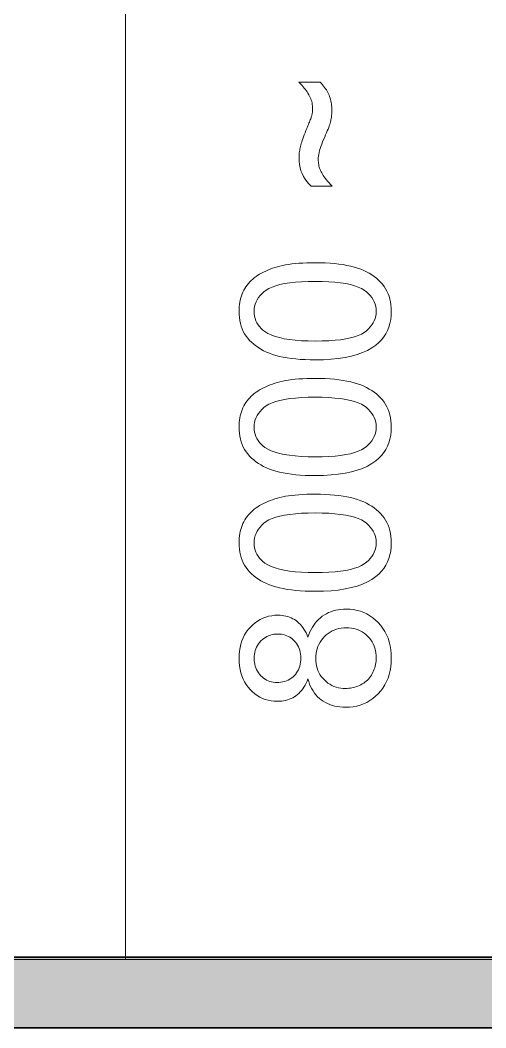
# Model space of a CAD drawing. Extents: x 23 to 417, y 3 to 294.
# Drawn here: x 207 to 210.13, y 9.76 to 16.53 of the extents above; entities that cross this region are included whole.
import ezdxf

# ---------------------------------------------------------------- set-up
doc = ezdxf.new("R2010")
doc.units = 0

msp = doc.modelspace()

# ---------------------------------------------------------------- linework, layer by layer
at = {"color": 7, "lineweight": 13}
for p, q in [((207.7112, 10.2218), (207.7112, 50.2218)), ((176.422, 10.2218), (230.7576, 10.2218))]:
    msp.add_line(p, q, dxfattribs=at)
at = {"color": 7, "lineweight": 35}
for p, q in [((30.2375, 10.2375), (409.7625, 10.2375)), ((410.2375, 9.7625), (29.7625, 9.7625))]:
    msp.add_line(p, q, dxfattribs=at)
at = {"color": 7, "lineweight": 13}
for points in [[(209.0959, 15.4131), (208.9561, 15.4131), (208.9405, 15.428), (208.9266, 15.4438), (208.9143, 15.4605), (208.9037, 15.4782), (208.8947, 15.4967), (208.8873, 15.5161), (208.8816, 15.5364), (208.8775, 15.5576), (208.875, 15.5797), (208.8742, 15.6027), (208.8743, 15.611), (208.8747, 15.6193), (208.8753, 15.6277), (208.8761, 15.6361), (208.8772, 15.6447), (208.8785, 15.6533), (208.8801, 15.662), (208.8819, 15.6708), (208.8839, 15.6797), (208.8861, 15.6887), (208.8888, 15.6981), (208.8919, 15.7082), (208.8954, 15.7191), (208.8995, 15.7308), (208.904, 15.7433), (208.9089, 15.7565), (208.9144, 15.7704), (208.9203, 15.7852), (208.9267, 15.8007), (208.9335, 15.8169), (208.9374, 15.8261), (208.9409, 15.8348), (208.9442, 15.8431), (208.9472, 15.8508), (208.9499, 15.8581), (208.9524, 15.8649), (208.9546, 15.8713), (208.9565, 15.8772), (208.9581, 15.8826), (208.9595, 15.8875), (208.9606, 15.8922), (208.9617, 15.897), (208.9626, 15.9017), (208.9634, 15.9064), (208.9641, 15.9111), (208.9646, 15.9159), (208.9651, 15.9206), (208.9654, 15.9254), (208.9655, 15.9302), (208.9656, 15.9349), (208.9653, 15.9438), (208.9646, 15.9528), (208.9632, 15.9618), (208.9613, 15.9709), (208.959, 15.98), (208.956, 15.9892), (208.9526, 15.9985), (208.9486, 16.0078), (208.9441, 16.0172), (208.939, 16.0267), (208.9335, 16.0361), (208.9278, 16.0452), (208.9218, 16.0542), (208.9155, 16.0629), (208.909, 16.0714), (208.9022, 16.0798), (208.8951, 16.0879), (208.8877, 16.0958), (208.8801, 16.1035), (208.8722, 16.1109), (209.0168, 16.1109), (209.0247, 16.1022), (209.0322, 16.0934), (209.0393, 16.0846), (209.0459, 16.0758), (209.0521, 16.067), (209.0578, 16.0582), (209.063, 16.0493), (209.0679, 16.0404), (209.0722, 16.0315), (209.0761, 16.0226), (209.0796, 16.0135), (209.0827, 16.0043), (209.0855, 15.9948), (209.0879, 15.985), (209.0899, 15.9751), (209.0916, 15.9649), (209.0929, 15.9545), (209.0938, 15.9439), (209.0943, 15.9331), (209.0945, 15.922), (209.0944, 15.9138), (209.0941, 15.9058), (209.0937, 15.8978), (209.093, 15.8898), (209.0921, 15.882), (209.0911, 15.8742), (209.0899, 15.8665), (209.0884, 15.8589), (209.0868, 15.8513), (209.085, 15.8439), (209.0828, 15.836), (209.0801, 15.8273), (209.0769, 15.8176), (209.0731, 15.8071), (209.0688, 15.7958), (209.0639, 15.7835), (209.0586, 15.7704), (209.0527, 15.7565), (209.0462, 15.7416), (209.0393, 15.7259), (209.0324, 15.71), (209.0263, 15.6946), (209.0208, 15.6798), (209.0161, 15.6655), (209.0122, 15.6518), (209.0089, 15.6386), (209.0064, 15.6259), (209.0046, 15.6138), (209.0035, 15.6022), (209.0031, 15.5911), (209.0033, 15.5825), (209.0039, 15.5739), (209.0048, 15.5654), (209.0061, 15.557), (209.0078, 15.5488), (209.0099, 15.5406), (209.0123, 15.5325), (209.0151, 15.5246), (209.0183, 15.5167), (209.0219, 15.5089), (209.026, 15.5011), (209.0309, 15.4928), (209.0364, 15.4841), (209.0427, 15.4751), (209.0498, 15.4657), (209.0575, 15.4559), (209.066, 15.4458), (209.0753, 15.4353), (209.0852, 15.4244)], [(208.9827, 14.2467), (208.9479, 14.247), (208.9145, 14.2481), (208.8825, 14.25), (208.8519, 14.2525), (208.8226, 14.2558), (208.7948, 14.2598), (208.7683, 14.2646), (208.7432, 14.27), (208.7195, 14.2762), (208.6972, 14.2832), (208.6761, 14.2908), (208.6559, 14.2992), (208.6368, 14.3083), (208.6186, 14.318), (208.6014, 14.3285), (208.5853, 14.3397), (208.5701, 14.3516), (208.5559, 14.3643), (208.5426, 14.3776), (208.5304, 14.3916), (208.5193, 14.4064), (208.5093, 14.4219), (208.5005, 14.4381), (208.4929, 14.4551), (208.4864, 14.4729), (208.4811, 14.4914), (208.477, 14.5106), (208.4741, 14.5306), (208.4723, 14.5513), (208.4718, 14.5727), (208.4721, 14.5886), (208.4731, 14.6041), (208.4747, 14.6192), (208.4769, 14.634), (208.4799, 14.6483), (208.4834, 14.6622), (208.4876, 14.6757), (208.4925, 14.6889), (208.498, 14.7016), (208.5042, 14.7139), (208.5109, 14.7259), (208.5183, 14.7374), (208.5262, 14.7485), (208.5347, 14.7591), (208.5437, 14.7694), (208.5533, 14.7792), (208.5636, 14.7886), (208.5743, 14.7975), (208.5857, 14.8061), (208.5976, 14.8142), (208.6101, 14.8219), (208.6231, 14.8293), (208.6366, 14.8364), (208.6507, 14.8431), (208.6653, 14.8495), (208.6804, 14.8555), (208.6961, 14.8612), (208.7123, 14.8666), (208.729, 14.8716), (208.7463, 14.8763), (208.7645, 14.8806), (208.7838, 14.8844), (208.8044, 14.8878), (208.8262, 14.8907), (208.8492, 14.8932), (208.8735, 14.8952), (208.8989, 14.8968), (208.9256, 14.8979), (208.9535, 14.8986), (208.9827, 14.8988), (209.0172, 14.8984), (209.0504, 14.8973), (209.0822, 14.8955), (209.1126, 14.893), (209.1417, 14.8897), (209.1694, 14.8858), (209.1958, 14.8811), (209.2208, 14.8756), (209.2445, 14.8695), (209.2668, 14.8626), (209.2879, 14.855), (209.3081, 14.8467), (209.3272, 14.8377), (209.3454, 14.828), (209.3626, 14.8175), (209.3788, 14.8064), (209.3941, 14.7945), (209.4083, 14.7819), (209.4216, 14.7685), (209.4339, 14.7545), (209.4451, 14.7397), (209.4551, 14.7242), (209.464, 14.7079), (209.4717, 14.6909), (209.4781, 14.6731), (209.4835, 14.6545), (209.4876, 14.6352), (209.4905, 14.6151), (209.4923, 14.5943), (209.4929, 14.5727), (209.4919, 14.5444), (209.4888, 14.5174), (209.4836, 14.4915), (209.4763, 14.467), (209.467, 14.4436), (209.4556, 14.4215), (209.4421, 14.4007), (209.4265, 14.3811), (209.4089, 14.3627), (209.3892, 14.3456), (209.3627, 14.3268), (209.333, 14.31), (209.3002, 14.2951), (209.2643, 14.2823), (209.2252, 14.2714), (209.1829, 14.2625), (209.1376, 14.2556), (209.0891, 14.2506), (209.0374, 14.2477)], [(208.9827, 14.3729), (209.0303, 14.3734), (209.0746, 14.3752), (209.1156, 14.3781), (209.1533, 14.3821), (209.1877, 14.3873), (209.2189, 14.3936), (209.2467, 14.4011), (209.2712, 14.4098), (209.2925, 14.4196), (209.3104, 14.4305), (209.3259, 14.4423), (209.3398, 14.4546), (209.352, 14.4675), (209.3626, 14.4809), (209.3716, 14.4949), (209.3789, 14.5094), (209.3846, 14.5244), (209.3887, 14.54), (209.3911, 14.5561), (209.3919, 14.5727), (209.3911, 14.5894), (209.3887, 14.6055), (209.3846, 14.6211), (209.3788, 14.6361), (209.3715, 14.6506), (209.3625, 14.6645), (209.3518, 14.6779), (209.3396, 14.6908), (209.3256, 14.7032), (209.3101, 14.715), (209.2921, 14.7259), (209.2708, 14.7357), (209.2462, 14.7443), (209.2184, 14.7518), (209.1873, 14.7582), (209.1529, 14.7634), (209.1153, 14.7674), (209.0743, 14.7703), (209.0301, 14.772), (208.9827, 14.7726), (208.9349, 14.772), (208.8905, 14.7703), (208.8494, 14.7674), (208.8116, 14.7634), (208.7772, 14.7582), (208.746, 14.7518), (208.7182, 14.7443), (208.6937, 14.7357), (208.6725, 14.7259), (208.6546, 14.715), (208.6391, 14.7031), (208.6253, 14.6908), (208.6132, 14.6778), (208.6026, 14.6643), (208.5937, 14.6502), (208.5864, 14.6356), (208.5807, 14.6204), (208.5766, 14.6046), (208.5742, 14.5883), (208.5734, 14.5714), (208.5741, 14.5548), (208.5762, 14.5389), (208.5798, 14.5237), (208.5849, 14.5092), (208.5913, 14.4953), (208.5992, 14.4821), (208.6085, 14.4697), (208.6192, 14.4579), (208.6314, 14.4467), (208.645, 14.4363), (208.6648, 14.4242), (208.6878, 14.4135), (208.7138, 14.4039), (208.7429, 14.3957), (208.7751, 14.3887), (208.8104, 14.383), (208.8488, 14.3786), (208.8904, 14.3754), (208.935, 14.3735)], [(208.9827, 13.4697), (208.9479, 13.4701), (208.9145, 13.4712), (208.8825, 13.473), (208.8519, 13.4756), (208.8226, 13.4789), (208.7948, 13.4829), (208.7683, 13.4876), (208.7432, 13.4931), (208.7195, 13.4993), (208.6972, 13.5062), (208.6761, 13.5139), (208.6559, 13.5222), (208.6368, 13.5313), (208.6186, 13.5411), (208.6014, 13.5516), (208.5853, 13.5628), (208.5701, 13.5747), (208.5559, 13.5873), (208.5426, 13.6006), (208.5304, 13.6147), (208.5193, 13.6294), (208.5093, 13.645), (208.5005, 13.6612), (208.4929, 13.6782), (208.4864, 13.6959), (208.4811, 13.7144), (208.477, 13.7336), (208.4741, 13.7536), (208.4723, 13.7743), (208.4718, 13.7958), (208.4721, 13.8117), (208.4731, 13.8272), (208.4747, 13.8423), (208.4769, 13.857), (208.4799, 13.8713), (208.4834, 13.8853), (208.4876, 13.8988), (208.4925, 13.9119), (208.498, 13.9246), (208.5042, 13.937), (208.5109, 13.9489), (208.5183, 13.9604), (208.5262, 13.9715), (208.5347, 13.9822), (208.5437, 13.9924), (208.5533, 14.0022), (208.5636, 14.0116), (208.5743, 14.0206), (208.5857, 14.0291), (208.5976, 14.0373), (208.6101, 14.045), (208.6231, 14.0524), (208.6366, 14.0595), (208.6507, 14.0662), (208.6653, 14.0726), (208.6804, 14.0786), (208.6961, 14.0843), (208.7123, 14.0896), (208.729, 14.0947), (208.7463, 14.0993), (208.7645, 14.1036), (208.7838, 14.1074), (208.8044, 14.1108), (208.8262, 14.1137), (208.8492, 14.1162), (208.8735, 14.1182), (208.8989, 14.1198), (208.9256, 14.1209), (208.9535, 14.1216), (208.9827, 14.1218), (209.0172, 14.1215), (209.0504, 14.1204), (209.0822, 14.1186), (209.1126, 14.1161), (209.1417, 14.1128), (209.1694, 14.1088), (209.1958, 14.1041), (209.2208, 14.0987), (209.2445, 14.0926), (209.2668, 14.0857), (209.2879, 14.0781), (209.3081, 14.0698), (209.3272, 14.0608), (209.3454, 14.051), (209.3626, 14.0406), (209.3788, 14.0294), (209.3941, 14.0175), (209.4083, 14.0049), (209.4216, 13.9916), (209.4339, 13.9776), (209.4451, 13.9628), (209.4551, 13.9473), (209.464, 13.931), (209.4717, 13.9139), (209.4781, 13.8961), (209.4835, 13.8776), (209.4876, 13.8583), (209.4905, 13.8382), (209.4923, 13.8174), (209.4929, 13.7958), (209.4919, 13.7675), (209.4888, 13.7404), (209.4836, 13.7146), (209.4763, 13.69), (209.467, 13.6667), (209.4556, 13.6446), (209.4421, 13.6237), (209.4265, 13.6041), (209.4089, 13.5858), (209.3892, 13.5686), (209.3627, 13.5498), (209.333, 13.533), (209.3002, 13.5182), (209.2643, 13.5053), (209.2252, 13.4945), (209.1829, 13.4856), (209.1376, 13.4786), (209.0891, 13.4737), (209.0374, 13.4707)], [(208.9827, 13.5959), (209.0303, 13.5965), (209.0746, 13.5982), (209.1156, 13.6011), (209.1533, 13.6051), (209.1877, 13.6103), (209.2189, 13.6167), (209.2467, 13.6242), (209.2712, 13.6328), (209.2925, 13.6426), (209.3104, 13.6536), (209.3259, 13.6654), (209.3398, 13.6777), (209.352, 13.6906), (209.3626, 13.704), (209.3716, 13.7179), (209.3789, 13.7324), (209.3846, 13.7475), (209.3887, 13.763), (209.3911, 13.7791), (209.3919, 13.7958), (209.3911, 13.8124), (209.3887, 13.8285), (209.3846, 13.8441), (209.3788, 13.8591), (209.3715, 13.8736), (209.3625, 13.8876), (209.3518, 13.901), (209.3396, 13.9139), (209.3256, 13.9262), (209.3101, 13.938), (209.2921, 13.949), (209.2708, 13.9588), (209.2462, 13.9674), (209.2184, 13.9749), (209.1873, 13.9812), (209.1529, 13.9864), (209.1153, 13.9905), (209.0743, 13.9933), (209.0301, 13.9951), (208.9827, 13.9956), (208.9349, 13.9951), (208.8905, 13.9933), (208.8494, 13.9905), (208.8116, 13.9864), (208.7772, 13.9812), (208.746, 13.9749), (208.7182, 13.9674), (208.6937, 13.9588), (208.6725, 13.949), (208.6546, 13.938), (208.6391, 13.9262), (208.6253, 13.9138), (208.6132, 13.9009), (208.6026, 13.8874), (208.5937, 13.8733), (208.5864, 13.8586), (208.5807, 13.8434), (208.5766, 13.8277), (208.5742, 13.8113), (208.5734, 13.7944), (208.5741, 13.7778), (208.5762, 13.762), (208.5798, 13.7467), (208.5849, 13.7322), (208.5913, 13.7184), (208.5992, 13.7052), (208.6085, 13.6927), (208.6192, 13.6809), (208.6314, 13.6698), (208.645, 13.6594), (208.6648, 13.6473), (208.6878, 13.6365), (208.7138, 13.627), (208.7429, 13.6188), (208.7751, 13.6118), (208.8104, 13.6061), (208.8488, 13.6016), (208.8904, 13.5985), (208.935, 13.5966)], [(208.9827, 12.6928), (208.9479, 12.6931), (208.9145, 12.6942), (208.8825, 12.6961), (208.8519, 12.6986), (208.8226, 12.7019), (208.7948, 12.7059), (208.7683, 12.7107), (208.7432, 12.7161), (208.7195, 12.7223), (208.6972, 12.7293), (208.6761, 12.7369), (208.6559, 12.7453), (208.6368, 12.7544), (208.6186, 12.7641), (208.6014, 12.7746), (208.5853, 12.7858), (208.5701, 12.7977), (208.5559, 12.8104), (208.5426, 12.8237), (208.5304, 12.8377), (208.5193, 12.8525), (208.5093, 12.868), (208.5005, 12.8843), (208.4929, 12.9013), (208.4864, 12.919), (208.4811, 12.9375), (208.477, 12.9567), (208.4741, 12.9767), (208.4723, 12.9974), (208.4718, 13.0188), (208.4721, 13.0347), (208.4731, 13.0502), (208.4747, 13.0654), (208.4769, 13.0801), (208.4799, 13.0944), (208.4834, 13.1083), (208.4876, 13.1218), (208.4925, 13.135), (208.498, 13.1477), (208.5042, 13.16), (208.5109, 13.172), (208.5183, 13.1835), (208.5262, 13.1946), (208.5347, 13.2052), (208.5437, 13.2155), (208.5533, 13.2253), (208.5636, 13.2347), (208.5743, 13.2436), (208.5857, 13.2522), (208.5976, 13.2603), (208.6101, 13.2681), (208.6231, 13.2755), (208.6366, 13.2825), (208.6507, 13.2892), (208.6653, 13.2956), (208.6804, 13.3017), (208.6961, 13.3073), (208.7123, 13.3127), (208.729, 13.3177), (208.7463, 13.3224), (208.7645, 13.3267), (208.7838, 13.3305), (208.8044, 13.3339), (208.8262, 13.3368), (208.8492, 13.3393), (208.8735, 13.3413), (208.8989, 13.3429), (208.9256, 13.344), (208.9535, 13.3447), (208.9827, 13.3449), (209.0172, 13.3445), (209.0504, 13.3435), (209.0822, 13.3416), (209.1126, 13.3391), (209.1417, 13.3359), (209.1694, 13.3319), (209.1958, 13.3272), (209.2208, 13.3218), (209.2445, 13.3156), (209.2668, 13.3087), (209.2879, 13.3012), (209.3081, 13.2929), (209.3272, 13.2838), (209.3454, 13.2741), (209.3626, 13.2636), (209.3788, 13.2525), (209.3941, 13.2406), (209.4083, 13.228), (209.4216, 13.2147), (209.4339, 13.2006), (209.4451, 13.1859), (209.4551, 13.1703), (209.464, 13.154), (209.4717, 13.137), (209.4781, 13.1192), (209.4835, 13.1006), (209.4876, 13.0813), (209.4905, 13.0613), (209.4923, 13.0404), (209.4929, 13.0188), (209.4919, 12.9905), (209.4888, 12.9635), (209.4836, 12.9377), (209.4763, 12.9131), (209.467, 12.8897), (209.4556, 12.8677), (209.4421, 12.8468), (209.4265, 12.8272), (209.4089, 12.8088), (209.3892, 12.7917), (209.3627, 12.7729), (209.333, 12.7561), (209.3002, 12.7412), (209.2643, 12.7284), (209.2252, 12.7175), (209.1829, 12.7086), (209.1376, 12.7017), (209.0891, 12.6967), (209.0374, 12.6938)], [(208.9827, 12.819), (209.0303, 12.8196), (209.0746, 12.8213), (209.1156, 12.8242), (209.1533, 12.8282), (209.1877, 12.8334), (209.2189, 12.8397), (209.2467, 12.8472), (209.2712, 12.8559), (209.2925, 12.8657), (209.3104, 12.8766), (209.3259, 12.8884), (209.3398, 12.9008), (209.352, 12.9136), (209.3626, 12.927), (209.3716, 12.941), (209.3789, 12.9555), (209.3846, 12.9705), (209.3887, 12.9861), (209.3911, 13.0022), (209.3919, 13.0188), (209.3911, 13.0355), (209.3887, 13.0516), (209.3846, 13.0672), (209.3788, 13.0822), (209.3715, 13.0967), (209.3625, 13.1106), (209.3518, 13.1241), (209.3396, 13.1369), (209.3256, 13.1493), (209.3101, 13.1611), (209.2921, 13.172), (209.2708, 13.1818), (209.2462, 13.1905), (209.2184, 13.198), (209.1873, 13.2043), (209.1529, 13.2095), (209.1153, 13.2135), (209.0743, 13.2164), (209.0301, 13.2181), (208.9827, 13.2187), (208.9349, 13.2181), (208.8905, 13.2164), (208.8494, 13.2135), (208.8116, 13.2095), (208.7772, 13.2043), (208.746, 13.198), (208.7182, 13.1905), (208.6937, 13.1818), (208.6725, 13.172), (208.6546, 13.1611), (208.6391, 13.1493), (208.6253, 13.1369), (208.6132, 13.1239), (208.6026, 13.1104), (208.5937, 13.0963), (208.5864, 13.0817), (208.5807, 13.0665), (208.5766, 13.0507), (208.5742, 13.0344), (208.5734, 13.0175), (208.5741, 13.0009), (208.5762, 12.985), (208.5798, 12.9698), (208.5849, 12.9553), (208.5913, 12.9414), (208.5992, 12.9283), (208.6085, 12.9158), (208.6192, 12.904), (208.6314, 12.8929), (208.645, 12.8824), (208.6648, 12.8704), (208.6878, 12.8596), (208.7138, 12.8501), (208.7429, 12.8418), (208.7751, 12.8348), (208.8104, 12.8291), (208.8488, 12.8247), (208.8904, 12.8215), (208.935, 12.8196)], [(208.9335, 12.1048), (208.9277, 12.0899), (208.9214, 12.0758), (208.9146, 12.0625), (208.9074, 12.05), (208.8996, 12.0383), (208.8914, 12.0274), (208.8827, 12.0172), (208.8735, 12.0079), (208.8639, 11.9993), (208.8537, 11.9916), (208.8432, 11.9846), (208.8322, 11.9783), (208.8208, 11.9728), (208.809, 11.968), (208.7968, 11.9639), (208.7842, 11.9606), (208.7711, 11.958), (208.7577, 11.9562), (208.7439, 11.9551), (208.7296, 11.9547), (208.7081, 11.9555), (208.6873, 11.9579), (208.6672, 11.9618), (208.6479, 11.9673), (208.6292, 11.9743), (208.6111, 11.983), (208.5938, 11.9932), (208.5772, 12.0049), (208.5613, 12.0183), (208.5461, 12.0332), (208.532, 12.0494), (208.5193, 12.0666), (208.5082, 12.0849), (208.4985, 12.1042), (208.4903, 12.1246), (208.4836, 12.146), (208.4784, 12.1684), (208.4747, 12.1919), (208.4725, 12.2164), (208.4718, 12.2419), (208.4725, 12.2676), (208.4748, 12.2922), (208.4786, 12.3159), (208.4839, 12.3385), (208.4908, 12.3601), (208.4991, 12.3806), (208.509, 12.4002), (208.5204, 12.4187), (208.5334, 12.4362), (208.5478, 12.4527), (208.5634, 12.4678), (208.5796, 12.4814), (208.5964, 12.4934), (208.614, 12.5038), (208.6321, 12.5125), (208.651, 12.5197), (208.6705, 12.5253), (208.6907, 12.5293), (208.7115, 12.5317), (208.733, 12.5325), (208.7467, 12.5321), (208.7601, 12.531), (208.7731, 12.5292), (208.7858, 12.5266), (208.7981, 12.5234), (208.81, 12.5193), (208.8216, 12.5146), (208.8328, 12.5091), (208.8436, 12.5029), (208.8541, 12.496), (208.8642, 12.4883), (208.8737, 12.4799), (208.8829, 12.4707), (208.8915, 12.4607), (208.8997, 12.45), (208.9074, 12.4386), (208.9147, 12.4263), (208.9214, 12.4134), (208.9277, 12.3996), (208.9335, 12.3851), (208.9399, 12.4031), (208.947, 12.4202), (208.9549, 12.4364), (208.9635, 12.4518), (208.9728, 12.4662), (208.9828, 12.4798), (208.9936, 12.4925), (209.0051, 12.5043), (209.0174, 12.5153), (209.0304, 12.5253), (209.0441, 12.5345), (209.0582, 12.5426), (209.0729, 12.5498), (209.088, 12.5561), (209.1037, 12.5614), (209.12, 12.5657), (209.1367, 12.5691), (209.154, 12.5715), (209.1717, 12.5729), (209.19, 12.5734), (209.2153, 12.5725), (209.2397, 12.5698), (209.2633, 12.5652), (209.2861, 12.5589), (209.308, 12.5507), (209.3292, 12.5407), (209.3495, 12.529), (209.369, 12.5153), (209.3877, 12.4999), (209.4056, 12.4827), (209.4222, 12.464), (209.437, 12.4441), (209.4501, 12.4231), (209.4615, 12.4009), (209.4711, 12.3776), (209.4789, 12.3532), (209.485, 12.3276), (209.4894, 12.3009), (209.492, 12.273), (209.4929, 12.2439), (209.492, 12.2149), (209.4894, 12.187), (209.485, 12.1603), (209.4789, 12.1347), (209.471, 12.1102), (209.4613, 12.0869), (209.45, 12.0648), (209.4368, 12.0438), (209.4219, 12.0239), (209.4052, 12.0052), (209.3873, 11.988), (209.3685, 11.9725), (209.3488, 11.9589), (209.3282, 11.9471), (209.3068, 11.9372), (209.2845, 11.929), (209.2613, 11.9226), (209.2373, 11.9181), (209.2124, 11.9154), (209.1866, 11.9145), (209.1674, 11.915), (209.1489, 11.9165), (209.131, 11.9189), (209.1137, 11.9224), (209.097, 11.9268), (209.081, 11.9323), (209.0656, 11.9387), (209.0509, 11.9461), (209.0367, 11.9545), (209.0233, 11.9639), (209.0105, 11.9742), (208.9986, 11.9854), (208.9875, 11.9974), (208.9773, 12.0102), (208.9679, 12.0239), (208.9594, 12.0384), (208.9517, 12.0537), (208.9448, 12.0699), (208.9388, 12.0869)], [(209.1873, 12.0407), (209.1978, 12.0409), (209.2082, 12.0417), (209.2185, 12.0429), (209.2288, 12.0447), (209.239, 12.0469), (209.2491, 12.0496), (209.2592, 12.0529), (209.2692, 12.0566), (209.2791, 12.0608), (209.2889, 12.0656), (209.2985, 12.0708), (209.3077, 12.0765), (209.3164, 12.0827), (209.3247, 12.0894), (209.3325, 12.0965), (209.3399, 12.1042), (209.3468, 12.1123), (209.3533, 12.1209), (209.3594, 12.13), (209.365, 12.1396), (209.3701, 12.1495), (209.3747, 12.1595), (209.3787, 12.1697), (209.3822, 12.1801), (209.3852, 12.1906), (209.3876, 12.2012), (209.3895, 12.212), (209.3909, 12.223), (209.3917, 12.2341), (209.3919, 12.2453), (209.3914, 12.2626), (209.3897, 12.2793), (209.3868, 12.2953), (209.3829, 12.3108), (209.3778, 12.3256), (209.3716, 12.3398), (209.3642, 12.3535), (209.3557, 12.3665), (209.3461, 12.3788), (209.3353, 12.3906), (209.3237, 12.4015), (209.3114, 12.4112), (209.2986, 12.4198), (209.2851, 12.4273), (209.271, 12.4336), (209.2563, 12.4387), (209.241, 12.4427), (209.2251, 12.4456), (209.2086, 12.4473), (209.1914, 12.4479), (209.174, 12.4473), (209.1572, 12.4455), (209.141, 12.4426), (209.1254, 12.4385), (209.1104, 12.4331), (209.096, 12.4267), (209.0823, 12.419), (209.0692, 12.4101), (209.0566, 12.4001), (209.0447, 12.3889), (209.0337, 12.3768), (209.0239, 12.3641), (209.0152, 12.3508), (209.0076, 12.3369), (209.0013, 12.3225), (208.996, 12.3074), (208.992, 12.2917), (208.9891, 12.2755), (208.9873, 12.2587), (208.9868, 12.2412), (208.9873, 12.2242), (208.989, 12.2077), (208.9919, 12.1919), (208.9959, 12.1767), (209.0011, 12.162), (209.0074, 12.1479), (209.0148, 12.1345), (209.0234, 12.1216), (209.0332, 12.1093), (209.0441, 12.0976), (209.0558, 12.0868), (209.0681, 12.0771), (209.081, 12.0686), (209.0945, 12.0612), (209.1085, 12.0549), (209.1231, 12.0498), (209.1383, 12.0458), (209.1541, 12.0429), (209.1704, 12.0412)], [(208.7255, 12.0802), (208.7394, 12.0807), (208.7528, 12.0821), (208.7657, 12.0843), (208.7781, 12.0875), (208.79, 12.0917), (208.8013, 12.0967), (208.8121, 12.1026), (208.8224, 12.1095), (208.8322, 12.1173), (208.8415, 12.1259), (208.85, 12.1353), (208.8577, 12.1453), (208.8644, 12.1558), (208.8703, 12.1669), (208.8752, 12.1785), (208.8793, 12.1906), (208.8824, 12.2033), (208.8847, 12.2165), (208.886, 12.2303), (208.8865, 12.2446), (208.886, 12.2586), (208.8847, 12.272), (208.8825, 12.2849), (208.8793, 12.2973), (208.8753, 12.3092), (208.8704, 12.3205), (208.8646, 12.3314), (208.8579, 12.3418), (208.8503, 12.3516), (208.8418, 12.3609), (208.8327, 12.3695), (208.8231, 12.3773), (208.8132, 12.3841), (208.8028, 12.39), (208.7921, 12.3949), (208.7809, 12.399), (208.7694, 12.4022), (208.7574, 12.4045), (208.7451, 12.4058), (208.7323, 12.4063), (208.719, 12.4058), (208.7062, 12.4044), (208.6937, 12.4021), (208.6817, 12.3988), (208.6702, 12.3946), (208.659, 12.3895), (208.6483, 12.3834), (208.638, 12.3764), (208.6282, 12.3684), (208.6187, 12.3596), (208.61, 12.35), (208.6022, 12.34), (208.5953, 12.3295), (208.5893, 12.3185), (208.5842, 12.3071), (208.5801, 12.2953), (208.5769, 12.2829), (208.5746, 12.2702), (208.5732, 12.2569), (208.5727, 12.2433), (208.5732, 12.2294), (208.5745, 12.2161), (208.5768, 12.2033), (208.5799, 12.1909), (208.584, 12.179), (208.5889, 12.1675), (208.5948, 12.1566), (208.6015, 12.1461), (208.6092, 12.1361), (208.6177, 12.1266), (208.6269, 12.1178), (208.6364, 12.1099), (208.6463, 12.103), (208.6566, 12.0969), (208.6672, 12.0918), (208.6781, 12.0877), (208.6895, 12.0844), (208.7011, 12.0821), (208.7131, 12.0807)]]:
    msp.add_lwpolyline(points, close=True, dxfattribs=at)
at = {"color": 7, "lineweight": 5}
msp.add_solid([(29.7625, 9.7625), (30.2375, 10.2375), (410.2375, 9.7625), (409.7625, 10.2375)], dxfattribs=at)

doc.saveas('drawing.dxf')
